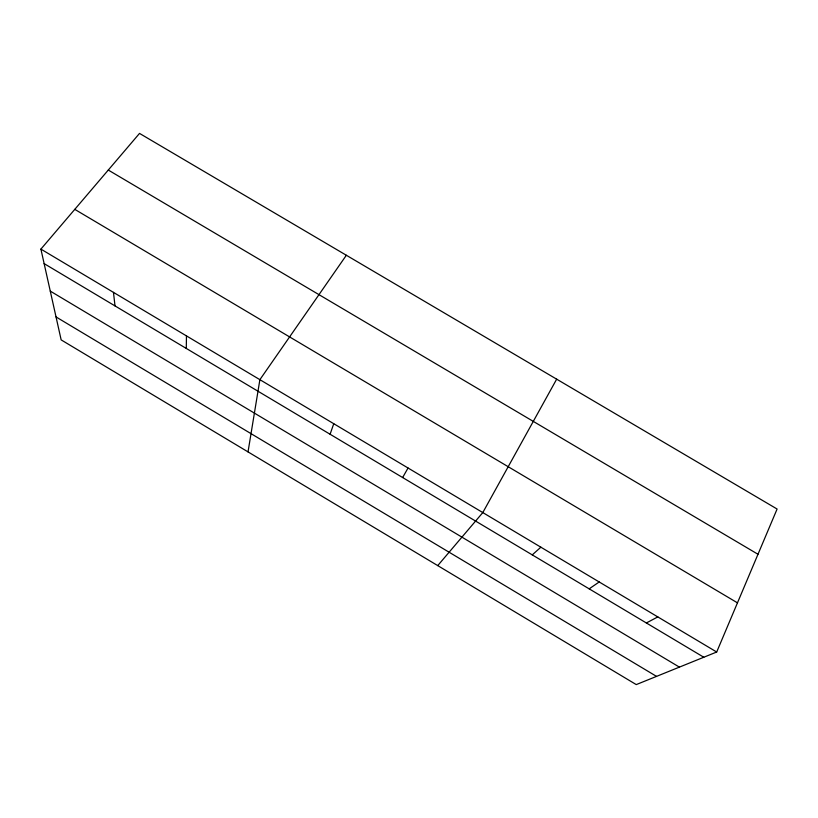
<?xml version="1.0" encoding="UTF-8"?>
<svg xmlns="http://www.w3.org/2000/svg" width="818" height="818" viewBox="0 0 818 818"><rect width="100%" height="100%" fill="white"/><g stroke="black" fill="none" stroke-linecap="round" stroke-linejoin="round"><path stroke-width="1.23" d="M186.289 348.448L186.463 335.891M248.028 451.894L259.889 379.664L346.351 255.257M330.104 434.256L333.754 423.704M716.691 652.018L777.1 509.031L139.52 133.406L40.9 249.112L61.156 339.889L636.261 684.594L716.691 652.018L40.9 249.112M556.669 379.163L482.804 512.569L437.742 565.606M402.63 477.538L408.049 468.008M532.252 554.88L540.872 547.191M589.175 588.848L599.205 581.966M646.353 622.968L657.815 616.905M108.283 170.052L757.989 554.267M74.775 209.357L737.468 602.846M44.141 263.621L703.797 657.243M50.276 291.106L679.4 667.12M56.033 316.934L656.537 676.384M113.467 292.374L115.011 305.912"/></g></svg>
